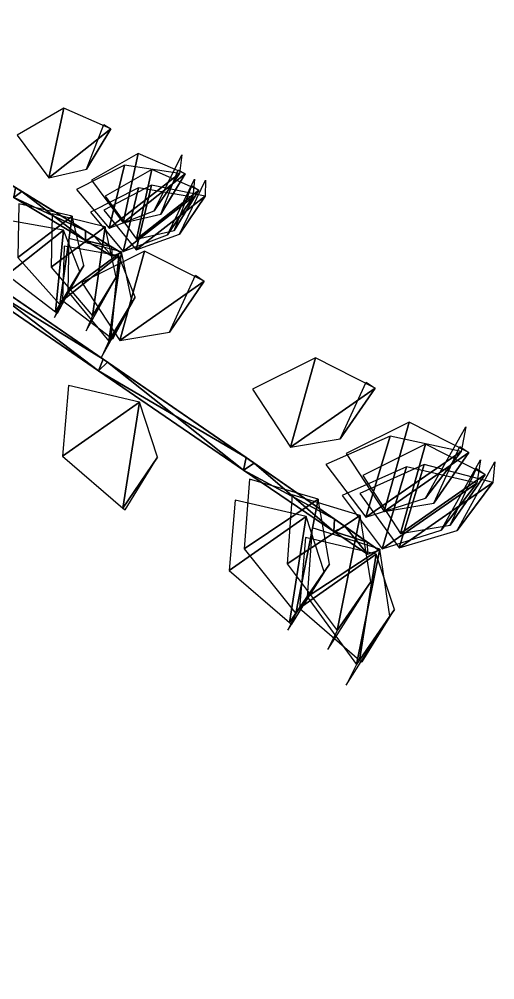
# Model space of a CAD drawing. Extents: x 24.45 to 26.62, y 8.81 to 11.07.
# Drawn here: x 26.154 to 26.618, y 8.81 to 9.748 of the extents above; entities that cross this region are included whole.
import ezdxf

# ---------------------------------------------------------------- set-up
doc = ezdxf.new("R2010")
doc.units = 0

msp = doc.modelspace()

# ---------------------------------------------------------------- meshes
at = {"layer": '', "color": 14}
mesh = msp.add_polyface(dxfattribs=at)
corners = [(26.152056, 9.634658, 526.962891), (26.182802, 9.592914, 526.931702), (26.197626, 9.660814, 526.952759), (26.243418, 9.640728, 526.858154), (26.020029, 9.707083, 527.111694), (26.050806, 9.665338, 527.080566), (26.06563, 9.733236, 527.101563), (26.111383, 9.713151, 527.00708), (26.087511, 9.67381, 527.00708), (26.104601, 9.717277, 526.914978), (26.152575, 9.515186, 526.770691), (26.205561, 9.555321, 526.732117), (26.153658, 9.567366, 526.75647), (26.19375, 9.469141, 526.695984), (26.216951, 9.507398, 526.678833), (26.18857, 9.456385, 526.605652), (26.013048, 9.576716, 527.108154), (26.068087, 9.620214, 527.09375), (26.014582, 9.629616, 527.111084), (26.060152, 9.540444, 527.028809), (26.084024, 9.579786, 527.028809), (26.062006, 9.539309, 526.935913), (26.218805, 9.53182, 525.959351), (26.227037, 9.536074, 525.966431), (26.156412, 9.579568, 526.686951), (26.148668, 9.573772, 526.673706), (26.218805, 9.541063, 525.952271), (26.150202, 9.583299, 526.660583), (26.04249, 9.648759, 527.130066), (26.036211, 9.64193, 527.115723), (26.039354, 9.650667, 527.10144), (25.87932, 9.747813, 527.23584), (25.879633, 9.747609, 527.212585), (25.874743, 9.739881, 527.224243), (26.185274, 9.505728, 526.383545), (26.237749, 9.54501, 526.341125), (26.186167, 9.557578, 526.366394), (26.142328, 9.498277, 526.520752), (26.197374, 9.541774, 526.506287), (26.143862, 9.551177, 526.523682), (26.189432, 9.462005, 526.441406), (26.213312, 9.501346, 526.441406), (26.191286, 9.460869, 526.348511), (26.231348, 9.404524, 527.280029), (26.240053, 9.412964, 527.291748), (26.034586, 9.554222, 527.378113), (26.028025, 9.544216, 527.368591), (26.236086, 9.415687, 527.268372), (26.035006, 9.55393, 527.35907), (25.855669, 9.677094, 527.305176), (25.860407, 9.673832, 527.292542), (25.85132, 9.665736, 527.298828), (26.024248, 9.449862, 527.359497), (26.099253, 9.50251, 527.347656), (26.030169, 9.518737, 527.361877), (26.083002, 9.399076, 527.294678), (26.117052, 9.448612, 527.294678), (26.085367, 9.397454, 527.218872)]
mesh.append_faces([[corners[k] for k in face] for face in [(0, 1, 2), (1, 3, 2), (4, 5, 6), (5, 7, 6), (5, 8, 7), (8, 9, 7), (10, 11, 12), (10, 13, 11), (13, 14, 11), (13, 15, 14), (16, 17, 18), (16, 19, 17), (19, 20, 17), (19, 21, 20), (34, 35, 36), (37, 38, 39), (37, 40, 38), (40, 41, 38), (40, 42, 41), (52, 53, 54), (52, 55, 53), (55, 56, 53), (55, 57, 56)]])
mesh.append_faces([[corners[k] for k in face] for face in [(22, 24, 25), (23, 27, 24), (26, 25, 27), (25, 28, 29), (24, 30, 28), (27, 29, 30), (28, 32, 31), (43, 45, 46), (44, 48, 45), (47, 46, 48)]], dxfattribs={"vtx0": -1})
mesh.append_faces([[corners[k] for k in face] for face in [(22, 23, 24), (23, 26, 27), (26, 22, 25), (25, 24, 28), (24, 27, 30), (27, 25, 29), (29, 28, 31), (28, 30, 32), (30, 29, 33), (43, 44, 45), (44, 47, 48), (47, 43, 46), (46, 45, 49), (45, 48, 50), (48, 46, 51)]], dxfattribs={"vtx2": -1})
mesh = msp.add_polyface(dxfattribs=at)
corners = [(26.236544, 9.561246, 526.571655), (26.268251, 9.522534, 526.533752), (26.283289, 9.585706, 526.578491), (26.335413, 9.575134, 526.488525), (26.31061, 9.537846, 526.47168), (26.335924, 9.590734, 526.398987), (26.182802, 9.592914, 526.931702), (26.219545, 9.601387, 526.858154), (26.243418, 9.640728, 526.858154), (26.236597, 9.644855, 526.766113), (26.223482, 9.559206, 526.178528), (26.25548, 9.521072, 526.139648), (26.270327, 9.583178, 526.18811), (26.323511, 9.574098, 526.099365), (26.298685, 9.537355, 526.079712), (26.325235, 9.591537, 526.010742), (26.237909, 9.574862, 525.974854), (26.268663, 9.533119, 525.943726), (26.28351, 9.601016, 525.964783), (26.329271, 9.580932, 525.870239), (26.305407, 9.541591, 525.870239), (26.322489, 9.585056, 525.778137), (26.224695, 9.590574, 526.342468), (26.25548, 9.548831, 526.311279), (26.270296, 9.616727, 526.332397), (26.316057, 9.596644, 526.237854), (26.292177, 9.557302, 526.237854), (26.309244, 9.600768, 526.145752), (26.209848, 9.581644, 525.725952), (26.241945, 9.54384, 525.686523), (26.256701, 9.605317, 525.737122), (26.310457, 9.597052, 525.649048), (26.285631, 9.560641, 525.62793), (26.312891, 9.615501, 525.560913), (26.244761, 9.516335, 525.506165), (26.253176, 9.519962, 525.50354), (26.227037, 9.536074, 525.966431), (26.218805, 9.53182, 525.959351), (26.244089, 9.525455, 525.508789), (26.218805, 9.541063, 525.952271), (26.185274, 9.505728, 526.383545), (26.225527, 9.458126, 526.310059), (26.237749, 9.54501, 526.341125), (26.248507, 9.495991, 526.290039), (26.219194, 9.443477, 526.220642), (26.196314, 9.473203, 526.164185), (26.251352, 9.516701, 526.149658), (26.197817, 9.526102, 526.167053), (26.24338, 9.436931, 526.084778), (26.26726, 9.476273, 526.084778), (26.245302, 9.435795, 525.991882), (26.201593, 9.481951, 525.932983), (26.253778, 9.520723, 525.888428), (26.202356, 9.533591, 525.914307), (26.241343, 9.433492, 525.860107), (26.264154, 9.471114, 525.838623), (26.234362, 9.417802, 525.771301), (26.381884, 9.386463, 527.155151), (26.418871, 9.32975, 527.129761), (26.443262, 9.417193, 527.146973), (26.501459, 9.387614, 527.069702), (26.215029, 9.490685, 527.276733), (26.252085, 9.43397, 527.251282), (26.276476, 9.521414, 527.268433), (26.33465, 9.491834, 527.191223), (26.3006, 9.442299, 527.191223), (26.326105, 9.497716, 527.116028), (26.372919, 9.307314, 526.919067), (26.240053, 9.412964, 527.291748), (26.231348, 9.404524, 527.280029), (26.383448, 9.314301, 526.929932), (26.236086, 9.415687, 527.268372), (26.375673, 9.319624, 526.908325)]
mesh.append_faces([[corners[k] for k in face] for face in [(0, 1, 2), (1, 3, 2), (1, 4, 3), (4, 5, 3), (6, 7, 8), (7, 9, 8), (10, 11, 12), (11, 13, 12), (11, 14, 13), (14, 15, 13), (16, 17, 18), (17, 19, 18), (17, 20, 19), (20, 21, 19), (22, 23, 24), (23, 25, 24), (23, 26, 25), (26, 27, 25), (28, 29, 30), (29, 31, 30), (29, 32, 31), (32, 33, 31), (40, 41, 42), (41, 43, 42), (41, 44, 43), (45, 46, 47), (45, 48, 46), (48, 49, 46), (48, 50, 49), (51, 52, 53), (51, 54, 52), (54, 55, 52), (54, 56, 55), (57, 58, 59), (58, 60, 59), (61, 62, 63), (62, 64, 63), (62, 65, 64), (65, 66, 64)]])
mesh.append_faces([[corners[k] for k in face] for face in [(34, 36, 37), (35, 39, 36), (38, 37, 39), (67, 68, 69), (70, 71, 68), (72, 69, 71)]], dxfattribs={"vtx0": -1})
mesh.append_faces([[corners[k] for k in face] for face in [(34, 35, 36), (35, 38, 39), (38, 34, 37)]], dxfattribs={"vtx2": -1})
mesh = msp.add_polyface(dxfattribs=at)
corners = [(25.696695, 9.118089, 526.571655), (25.688311, 9.06874, 526.533752), (25.745852, 9.098838, 526.578491), (25.772089, 9.052559, 526.488525), (25.727671, 9.04682, 526.47168), (25.784182, 9.06242, 526.398987), (25.696695, 9.23001, 526.962891), (25.685366, 9.179398, 526.931702), (25.746363, 9.212749, 526.952759), (25.761209, 9.16503, 526.858154), (25.71586, 9.157236, 526.858154), (25.759867, 9.172866, 526.766113), (25.686655, 9.126576, 526.178528), (25.678843, 9.077437, 526.139648), (25.735453, 9.106956, 526.18811), (25.763514, 9.060858, 526.099365), (25.719484, 9.055494, 526.079712), (25.777781, 9.070996, 526.010742), (25.707895, 9.12597, 525.974854), (25.696573, 9.07536, 525.943726), (25.757555, 9.108708, 525.964783), (25.772409, 9.060991, 525.870239), (25.727098, 9.053198, 525.870239), (25.771059, 9.068826, 525.778137), (25.7111, 9.146258, 526.342468), (25.69977, 9.095646, 526.311279), (25.760759, 9.128996, 526.332397), (25.775606, 9.081278, 526.237854), (25.730265, 9.073484, 526.237854), (25.774263, 9.089113, 526.145752), (25.683893, 9.304388, 527.00708), (25.72793, 9.320016, 526.914978), (25.729273, 9.312182, 527.00708), (25.694613, 9.151598, 525.725952), (25.687128, 9.102577, 525.686523), (25.743227, 9.13177, 525.737122), (25.772257, 9.085766, 525.649048), (25.72851, 9.080614, 525.62793), (25.787775, 9.096048, 525.560913), (25.672892, 8.81211, 526.75415), (25.749086, 8.819695, 526.694702), (25.731318, 8.809674, 526.767883), (25.647799, 8.992131, 527.129761), (25.742235, 8.956859, 527.069702), (25.73366, 9.021574, 527.146973), (25.682138, 8.956859, 527.069702), (25.742235, 8.967241, 526.994507), (25.664248, 8.825092, 526.434082), (25.742777, 8.832149, 526.377686), (25.722109, 8.822258, 526.450073), (25.673525, 8.820452, 526.263), (25.73366, 8.830836, 526.187866), (25.73366, 8.820452, 526.263), (25.647799, 8.881136, 526.623169), (25.742235, 8.845862, 526.563171), (25.73366, 8.91058, 526.640381), (25.682138, 8.845862, 526.563171), (25.742235, 8.856246, 526.487976), (25.6392, 9.188628, 527.251282), (25.73366, 9.153358, 527.191223), (25.725054, 9.218074, 527.268433), (25.673525, 9.153358, 527.191223), (25.73366, 9.163741, 527.116028), (25.681437, 8.855433, 526.065125), (25.761148, 8.86219, 526.010437), (25.738909, 8.852383, 526.082397), (26.37369, 9.230623, 526.998291), (26.44581, 9.279037, 526.966797), (26.379, 9.298589, 526.986572), (26.196314, 9.321196, 527.273804), (26.271318, 9.373844, 527.262024), (26.202234, 9.390068, 527.276245), (26.25503, 9.270409, 527.209045), (26.289087, 9.319945, 527.209045), (26.257402, 9.268787, 527.133179), (26.461306, 9.247412, 526.335754), (26.383448, 9.314301, 526.929932), (26.372919, 9.307314, 526.919067), (26.472376, 9.252349, 526.341553), (26.375673, 9.319624, 526.908325), (26.461977, 9.259468, 526.330017), (26.240053, 9.412964, 527.291748), (26.236086, 9.415687, 527.268372), (26.231348, 9.404524, 527.280029), (26.359095, 9.209332, 526.794189), (26.434069, 9.26198, 526.78241), (26.364985, 9.278206, 526.79657), (26.417818, 9.158545, 526.72937)]
mesh.append_faces([[corners[k] for k in face] for face in [(0, 1, 2), (1, 3, 2), (1, 4, 3), (4, 5, 3), (6, 7, 8), (7, 9, 8), (7, 10, 9), (10, 11, 9), (12, 13, 14), (13, 15, 14), (13, 16, 15), (16, 17, 15), (18, 19, 20), (19, 21, 20), (19, 22, 21), (22, 23, 21), (24, 25, 26), (25, 27, 26), (25, 28, 27), (28, 29, 27), (30, 31, 32), (33, 34, 35), (34, 36, 35), (34, 37, 36), (37, 38, 36), (39, 40, 41), (42, 43, 44), (45, 46, 43), (47, 48, 49), (50, 51, 52), (53, 54, 55), (56, 57, 54), (58, 59, 60), (61, 62, 59), (63, 64, 65), (66, 67, 68), (69, 70, 71), (69, 72, 70), (72, 73, 70), (72, 74, 73), (84, 85, 86), (84, 87, 85)]])
mesh.append_faces([[corners[k] for k in face] for face in [(75, 76, 77), (78, 79, 76), (80, 77, 79)]], dxfattribs={"vtx0": -1})
mesh.append_faces([[corners[k] for k in face] for face in [(77, 76, 81), (76, 79, 82), (79, 77, 83)]], dxfattribs={"vtx2": -1})
mesh = msp.add_polyface(dxfattribs=at)
corners = [(26.486582, 9.284476, 526.835754), (26.525118, 9.231642, 526.80481), (26.549372, 9.312909, 526.84137), (26.616571, 9.295261, 526.767883), (26.581499, 9.248472, 526.75415), (26.618395, 9.315567, 526.694702), (26.418871, 9.32975, 527.129761), (26.467417, 9.338078, 527.069702), (26.501459, 9.387614, 527.069702), (26.492914, 9.393496, 526.994507), (26.469469, 9.282778, 526.514771), (26.50831, 9.230682, 526.482971), (26.532312, 9.310569, 526.522583), (26.601015, 9.29479, 526.450073), (26.565882, 9.248717, 526.434082), (26.60454, 9.317402, 526.377686), (26.489405, 9.302128, 526.34845), (26.526461, 9.245413, 526.322998), (26.550837, 9.332856, 526.34021), (26.609011, 9.303276, 526.263), (26.574968, 9.25374, 526.263), (26.600435, 9.309159, 526.187866), (26.473337, 9.323594, 526.648682), (26.510393, 9.26688, 526.623169), (26.534746, 9.354324, 526.640381), (26.592951, 9.324746, 526.563171), (26.558908, 9.275208, 526.563171), (26.584375, 9.330626, 526.487976), (26.45331, 9.313048, 526.145264), (26.49235, 9.261374, 526.112976), (26.516153, 9.340451, 526.154297), (26.585657, 9.325692, 526.082397), (26.550585, 9.280048, 526.065125), (26.590204, 9.34957, 526.010437), (26.37369, 9.230623, 526.998291), (26.423998, 9.167533, 526.937256), (26.44581, 9.279037, 526.966797), (26.457087, 9.2157, 526.923279), (26.416315, 9.151278, 526.863525), (26.494005, 9.225296, 525.965698), (26.505205, 9.229403, 525.963623), (26.472376, 9.252349, 526.341553), (26.461306, 9.247412, 526.335754), (26.493814, 9.237236, 525.967834), (26.461977, 9.259468, 526.330017), (26.383448, 9.314301, 526.929932), (26.375673, 9.319624, 526.908325), (26.372919, 9.307314, 526.919067), (26.415674, 9.215869, 526.682129), (26.487032, 9.263208, 526.647583), (26.420664, 9.283417, 526.668213), (26.464602, 9.150812, 526.62207), (26.49737, 9.19849, 526.605835), (26.455294, 9.13218, 526.549072), (26.427637, 9.172637, 526.502991), (26.502649, 9.225285, 526.491211), (26.433527, 9.241509, 526.505371), (26.486353, 9.121848, 526.438171), (26.520411, 9.171385, 526.438171), (26.488726, 9.120227, 526.362305), (26.417818, 9.158545, 526.72937), (26.45186, 9.20808, 526.72937), (26.434069, 9.26198, 526.78241), (26.420153, 9.156922, 526.653564), (26.43519, 9.183651, 526.31427), (26.506105, 9.23035, 526.277954), (26.440027, 9.250938, 526.299011), (26.483385, 9.117518, 526.254822), (26.515963, 9.16489, 526.237305), (26.473146, 9.097572, 526.182251)]
mesh.append_faces([[corners[k] for k in face] for face in [(0, 1, 2), (1, 3, 2), (1, 4, 3), (4, 5, 3), (6, 7, 8), (7, 9, 8), (10, 11, 12), (11, 13, 12), (11, 14, 13), (14, 15, 13), (16, 17, 18), (17, 19, 18), (17, 20, 19), (20, 21, 19), (22, 23, 24), (23, 25, 24), (23, 26, 25), (26, 27, 25), (28, 29, 30), (29, 31, 30), (29, 32, 31), (32, 33, 31), (34, 35, 36), (35, 37, 36), (35, 38, 37), (48, 49, 50), (48, 51, 49), (51, 52, 49), (51, 53, 52), (54, 55, 56), (54, 57, 55), (57, 58, 55), (57, 59, 58), (60, 61, 62), (60, 63, 61), (64, 65, 66), (64, 67, 65), (67, 68, 65), (67, 69, 68)]])
mesh.append_faces([[corners[k] for k in face] for face in [(39, 41, 42), (40, 44, 41), (43, 42, 44)]], dxfattribs={"vtx0": -1})
mesh.append_faces([[corners[k] for k in face] for face in [(39, 40, 41), (40, 43, 44), (43, 39, 42), (42, 41, 45), (41, 44, 46), (44, 42, 47)]], dxfattribs={"vtx2": -1})

doc.saveas('drawing.dxf')
